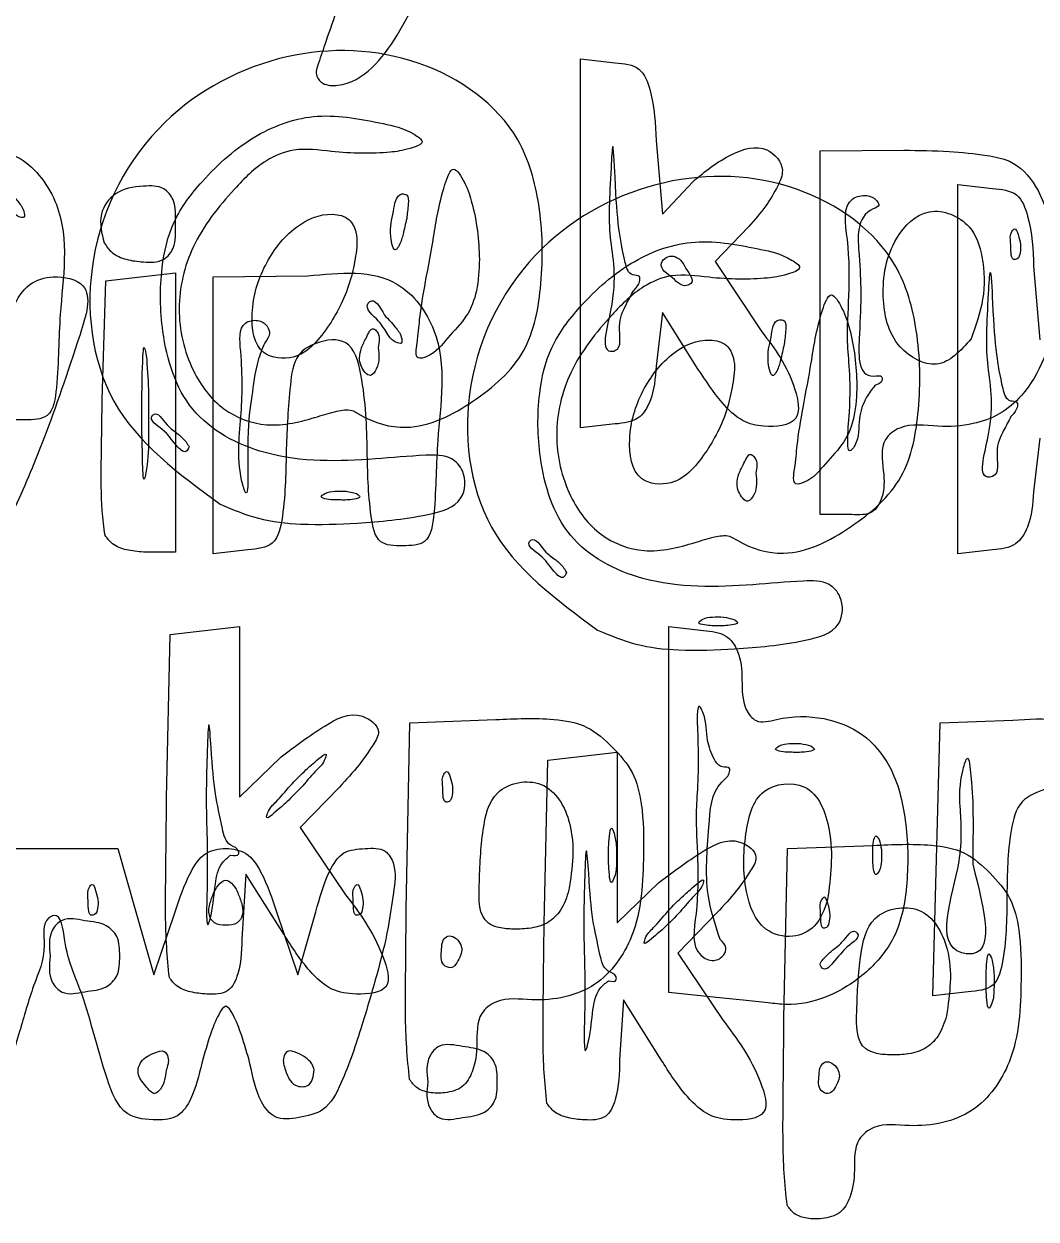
# Model space of a CAD drawing. Extents: x 0.12 to 3.45, y 0.56 to 2.39.
# Drawn here: x 2.2913 to 2.5586, y 1.1093 to 1.4251 of the extents above; entities that cross this region are included whole.
import ezdxf

# ---------------------------------------------------------------- set-up
doc = ezdxf.new("R2010")
doc.units = 0
doc.layers.get('0').update_dxf_attribs({"linetype": 'CONTINUOUS'})

msp = doc.modelspace()

# ---------------------------------------------------------------- linework, layer by layer
at = {"color": 7}
for p, q in [((2.369039, 1.41468), (2.369039, 1.41468)), ((2.438215, 1.367077), (2.438215, 1.415853)), ((2.438215, 1.415853), (2.447381, 1.414798)), ((2.458215, 1.394271), (2.459881, 1.374799)), ((2.501548, 1.391501), (2.523658, 1.391671)), ((2.501548, 1.343457), (2.501548, 1.391501)), ((2.459881, 1.374799), (2.467962, 1.383438)), ((2.537916, 1.333843), (2.537916, 1.382619)), ((2.537916, 1.382619), (2.547083, 1.381564)), ((2.392344, 1.373646), (2.392344, 1.373646)), ((2.482681, 1.371519), (2.473813, 1.362264)), ((2.553825, 1.369372), (2.553825, 1.369372)), ((2.312455, 1.36718), (2.312455, 1.36718)), ((2.438215, 1.318301), (2.438215, 1.367077)), ((2.438215, 1.367077), (2.438215, 1.367077)), ((2.411548, 1.362881), (2.411548, 1.362881)), ((2.473813, 1.362264), (2.486132, 1.34371)), ((2.557916, 1.361038), (2.559583, 1.341566)), ((2.312917, 1.357176), (2.322083, 1.35823)), ((2.322083, 1.35823), (2.33125, 1.359285)), ((2.33125, 1.359285), (2.33125, 1.322397)), ((2.341249, 1.358223), (2.366208, 1.35848)), ((2.341249, 1.321645), (2.341249, 1.358223)), ((2.466094, 1.360391), (2.466094, 1.360391)), ((2.31195, 1.325759), (2.312917, 1.357176)), ((2.452228, 1.354563), (2.452229, 1.354563)), ((2.459882, 1.348838), (2.458215, 1.334624)), ((2.469355, 1.33379), (2.459882, 1.348838)), ((2.371979, 1.345624), (2.371979, 1.345624)), ((2.386512, 1.348089), (2.386512, 1.348089)), ((2.501548, 1.295414), (2.501548, 1.343458)), ((2.501548, 1.343458), (2.501548, 1.343457)), ((2.354845, 1.340826), (2.354845, 1.340826)), ((2.38483, 1.33958), (2.38483, 1.33958)), ((2.492046, 1.340412), (2.492046, 1.340412)), ((2.541431, 1.341861), (2.541431, 1.341861)), ((2.32369, 1.336343), (2.32369, 1.336343)), ((2.537917, 1.333843), (2.537916, 1.333843)), ((2.537917, 1.285067), (2.537917, 1.333843)), ((2.511249, 1.329647), (2.511249, 1.329647)), ((2.515963, 1.329486), (2.515963, 1.329486)), ((2.33125, 1.322397), (2.33125, 1.285509)), ((2.341249, 1.285067), (2.341249, 1.321645)), ((2.341249, 1.321645), (2.341249, 1.321645)), ((2.55193, 1.321329), (2.55193, 1.321329)), ((2.447382, 1.319355), (2.438215, 1.318301)), ((2.559583, 1.315604), (2.557917, 1.30139)), ((2.334881, 1.313339), (2.334881, 1.313339)), ((2.471681, 1.31239), (2.471681, 1.31239)), ((2.484532, 1.306347), (2.484532, 1.306347)), ((2.379048, 1.300955), (2.379048, 1.300955)), ((2.343077, 1.298135), (2.343077, 1.298135)), ((2.509881, 1.295414), (2.501548, 1.295414)), ((2.312679, 1.289926), (2.312679, 1.289926)), ((2.33125, 1.285509), (2.322812, 1.285509)), ((2.350416, 1.286121), (2.341249, 1.285067)), ((2.547083, 1.286121), (2.537917, 1.285067)), ((2.434583, 1.280105), (2.434583, 1.280105)), ((2.478749, 1.267721), (2.478749, 1.267721)), ((2.328943, 1.220589), (2.329881, 1.263746)), ((2.329881, 1.263746), (2.339048, 1.264801)), ((2.339048, 1.264801), (2.348214, 1.265855)), ((2.348214, 1.265855), (2.348214, 1.243313)), ((2.442778, 1.264901), (2.442778, 1.264901)), ((2.461548, 1.217503), (2.461548, 1.265857)), ((2.461548, 1.265857), (2.470715, 1.264802)), ((2.348214, 1.243313), (2.348214, 1.220771)), ((2.393214, 1.240414), (2.415868, 1.241245)), ((2.533215, 1.240413), (2.552382, 1.241107)), ((2.39228, 1.195582), (2.393214, 1.240414)), ((2.532266, 1.204347), (2.533215, 1.240413)), ((2.429582, 1.230512), (2.438749, 1.231567)), ((2.438749, 1.231567), (2.447916, 1.232621)), ((2.447916, 1.232621), (2.447916, 1.210079)), ((2.499049, 1.234288), (2.499049, 1.234288)), ((2.348214, 1.220771), (2.359206, 1.231425)), ((2.428645, 1.187355), (2.429582, 1.230512)), ((2.403825, 1.226039), (2.403825, 1.226039)), ((2.374561, 1.223415), (2.36424, 1.212767)), ((2.364881, 1.223746), (2.364881, 1.223746)), ((2.461548, 1.16915), (2.461548, 1.217503)), ((2.36424, 1.212767), (2.376227, 1.194968)), ((2.447179, 1.211247), (2.447179, 1.211247)), ((2.447916, 1.210079), (2.447916, 1.187537)), ((2.51709, 1.209581), (2.51709, 1.209581)), ((2.28314, 1.20718), (2.299583, 1.20718)), ((2.299583, 1.20718), (2.316027, 1.20718)), ((2.316027, 1.20718), (2.320791, 1.190513)), ((2.491981, 1.162348), (2.492915, 1.20718)), ((2.492915, 1.20718), (2.51557, 1.208011)), ((2.345899, 1.205464), (2.345897, 1.205464)), ((2.531318, 1.168281), (2.532267, 1.204347)), ((2.532267, 1.204347), (2.532266, 1.204347)), ((2.541841, 1.203063), (2.541841, 1.203063)), ((2.349881, 1.200412), (2.348865, 1.184579)), ((2.359881, 1.184585), (2.349881, 1.200412)), ((2.447916, 1.187537), (2.458908, 1.198191)), ((2.310193, 1.196137), (2.310193, 1.196137)), ((2.380193, 1.196137), (2.380193, 1.196137)), ((2.435206, 1.196247), (2.435206, 1.196247)), ((2.503504, 1.193712), (2.503504, 1.193712)), ((2.320791, 1.190513), (2.325556, 1.173846)), ((2.325556, 1.173846), (2.331191, 1.190513)), ((2.348695, 1.192893), (2.348695, 1.192893)), ((2.357976, 1.190513), (2.36361, 1.173846)), ((2.36361, 1.173846), (2.368375, 1.190513)), ((2.464583, 1.190512), (2.464583, 1.190512)), ((2.503527, 1.192805), (2.503526, 1.192805)), ((2.474262, 1.190181), (2.463942, 1.179533)), ((2.475105, 1.18319), (2.475106, 1.18319)), ((2.508641, 1.181247), (2.508641, 1.181247)), ((2.298214, 1.178746), (2.298214, 1.178746)), ((2.406406, 1.178517), (2.406406, 1.178517)), ((2.463942, 1.179533), (2.475929, 1.161734)), ((2.54688, 1.178013), (2.54688, 1.178013)), ((2.329672, 1.173089), (2.329672, 1.173089)), ((2.445601, 1.17223), (2.445599, 1.17223)), ((2.474048, 1.167842), (2.461548, 1.16915)), ((2.5406, 1.169346), (2.531318, 1.168281)), ((2.449582, 1.167178), (2.448567, 1.151345)), ((2.459582, 1.151351), (2.449582, 1.167178)), ((2.474048, 1.167842), (2.474048, 1.167842)), ((2.534908, 1.163013), (2.534908, 1.163013)), ((2.328817, 1.148597), (2.328817, 1.148597)), ((2.367916, 1.14869), (2.367916, 1.148686)), ((2.393098, 1.146182), (2.393098, 1.146182)), ((2.397916, 1.145512), (2.397916, 1.145512)), ((2.506107, 1.145283), (2.506107, 1.145283)), ((2.429374, 1.139855), (2.429374, 1.139855)), ((2.492799, 1.112948), (2.4928, 1.112948))]:
    msp.add_line(p, q, dxfattribs=at)
for points, knots in [([(2.369039, 1.41468), (2.369684, 1.416573), (2.371387, 1.421571), (2.374395, 1.43019), (2.379825, 1.444636), (2.384671, 1.464544), (2.383539, 1.489545), (2.376375, 1.509884), (2.369918, 1.523046), (2.368737, 1.533773), (2.379473, 1.537448), (2.388034, 1.522621), (2.396982, 1.507296), (2.40605, 1.481944), (2.402311, 1.452029), (2.393807, 1.425553), (2.380106, 1.408512), (2.370514, 1.408732), (2.367945, 1.411456), (2.368636, 1.413491), (2.369039, 1.41468)], [0, 0, 0, 0, 0.006002, 0.015839, 0.027382, 0.05233, 0.076652, 0.101606, 0.115355, 0.122748, 0.129123, 0.142205, 0.165109, 0.186921, 0.220216, 0.252578, 0.273062, 0.277042, 0.279503, 0.28296, 0.28296, 0.28296, 0.28296]), ([(2.343077, 1.298135), (2.332164, 1.306163), (2.31067, 1.321976), (2.30574, 1.36486), (2.324644, 1.40089), (2.359517, 1.419339), (2.395723, 1.418222), (2.421669, 1.400155), (2.428192, 1.376321), (2.428494, 1.357397), (2.424955, 1.337418), (2.410282, 1.324759), (2.394497, 1.316568), (2.382907, 1.319826), (2.37752, 1.323437), (2.373364, 1.322716), (2.366266, 1.320429), (2.355852, 1.317793), (2.343042, 1.322572), (2.334519, 1.334197), (2.330957, 1.34975), (2.335083, 1.367372), (2.345011, 1.37972), (2.353926, 1.388765), (2.363169, 1.392613), (2.371896, 1.391267), (2.380207, 1.390738), (2.387528, 1.391011), (2.39212, 1.391672), (2.397766, 1.393641), (2.39206, 1.397523), (2.383809, 1.39916), (2.368825, 1.402278), (2.351581, 1.396172), (2.339341, 1.385229), (2.330179, 1.373283), (2.327025, 1.359156), (2.327279, 1.342146), (2.333529, 1.321248), (2.356955, 1.308948), (2.37906, 1.309552), (2.394989, 1.311087), (2.403784, 1.311289), (2.408167, 1.306408), (2.407672, 1.2978), (2.39436, 1.294358), (2.380751, 1.293134), (2.365581, 1.292538), (2.353233, 1.293886), (2.346402, 1.296744), (2.343077, 1.298135)], [0, 0, 0, 0, 0.039081, 0.076979, 0.117735, 0.154315, 0.189265, 0.222252, 0.240279, 0.261119, 0.2795, 0.298283, 0.317264, 0.329812, 0.33227, 0.336226, 0.341569, 0.355182, 0.36718, 0.380126, 0.396832, 0.413606, 0.432435, 0.443672, 0.45142, 0.46138, 0.469403, 0.476861, 0.482234, 0.485887, 0.488749, 0.497373, 0.514829, 0.531561, 0.550449, 0.563519, 0.575965, 0.592868, 0.614828, 0.6371, 0.666259, 0.679609, 0.686491, 0.690763, 0.697919, 0.707733, 0.726472, 0.741341, 0.752682, 0.763441, 0.763441, 0.763441, 0.763441]), ([(2.447381, 1.414798), (2.44973, 1.414579), (2.454364, 1.414148), (2.457772, 1.40501), (2.458036, 1.39861), (2.458215, 1.394271)], [0, 0, 0, 0, 0.006512, 0.012844, 0.026168, 0.026168, 0.026168, 0.026168]), ([(2.266506, 1.391713), (2.275079, 1.392575), (2.289215, 1.393996), (2.304374, 1.373573), (2.300287, 1.350817), (2.300523, 1.333765), (2.298886, 1.320621), (2.291567, 1.32034), (2.284484, 1.320517), (2.282476, 1.332275), (2.282211, 1.346367), (2.281871, 1.361193), (2.2782, 1.375662), (2.269161, 1.374636), (2.262784, 1.370705), (2.261504, 1.359687), (2.26065, 1.345616), (2.260744, 1.332237), (2.258367, 1.320087), (2.253162, 1.319589), (2.250715, 1.319355)], [0, 0, 0, 0, 0.023831, 0.039297, 0.068363, 0.087725, 0.095489, 0.101428, 0.10732, 0.114432, 0.131689, 0.152023, 0.16129, 0.169152, 0.174612, 0.182893, 0.199725, 0.217663, 0.225173, 0.231838, 0.231838, 0.231838, 0.231838]), ([(2.452229, 1.354563), (2.452882, 1.355234), (2.453846, 1.356224), (2.454094, 1.35875), (2.450967, 1.358397), (2.449453, 1.364117), (2.44803, 1.372704), (2.447533, 1.380251), (2.446826, 1.396348), (2.445927, 1.380452), (2.445306, 1.368305), (2.448773, 1.355459), (2.443097, 1.337783), (2.44944, 1.339141), (2.447694, 1.345581), (2.449973, 1.350311), (2.45157, 1.353321), (2.452228, 1.354563)], [0, 0, 0, 0, 0.002865, 0.004231, 0.005973, 0.009799, 0.018924, 0.032587, 0.040664, 0.046243, 0.064571, 0.083962, 0.094754, 0.095462, 0.102012, 0.107964, 0.112144, 0.112144, 0.112144, 0.112144]), ([(2.467962, 1.383438), (2.471111, 1.386039), (2.476624, 1.390593), (2.487005, 1.393851), (2.492608, 1.387203), (2.49008, 1.381606), (2.487179, 1.376638), (2.48424, 1.373293), (2.482681, 1.371519)], [0, 0, 0, 0, 0.012481, 0.021847, 0.028535, 0.032825, 0.039056, 0.046092, 0.046092, 0.046092, 0.046092]), ([(2.523658, 1.391671), (2.527645, 1.391618), (2.534997, 1.39152), (2.544248, 1.39061), (2.556348, 1.38832), (2.564495, 1.370338), (2.565222, 1.34858), (2.558864, 1.330022), (2.549143, 1.32164), (2.541329, 1.31899), (2.532448, 1.318326), (2.524044, 1.319902), (2.517148, 1.314765), (2.518372, 1.307112), (2.518652, 1.300606), (2.515323, 1.295144), (2.511858, 1.295316), (2.509881, 1.295414)], [0, 0, 0, 0, 0.011932, 0.022001, 0.02813, 0.047742, 0.072366, 0.095137, 0.102747, 0.110089, 0.119421, 0.129506, 0.134361, 0.142532, 0.150119, 0.154231, 0.159689, 0.159689, 0.159689, 0.159689]), ([(2.411548, 1.362881), (2.411437, 1.365378), (2.411218, 1.370326), (2.409771, 1.377412), (2.408226, 1.382295), (2.404519, 1.388688), (2.400786, 1.378069), (2.399796, 1.369898), (2.397412, 1.357581), (2.395727, 1.347842), (2.395391, 1.342113), (2.394329, 1.336084), (2.399852, 1.33773), (2.403015, 1.342204), (2.408474, 1.347474), (2.411251, 1.35489), (2.411444, 1.360077), (2.411548, 1.362881)], [0, 0, 0, 0, 0.007551, 0.014964, 0.020761, 0.025304, 0.029947, 0.044142, 0.056126, 0.066336, 0.072573, 0.076462, 0.07874, 0.08616, 0.093764, 0.100896, 0.109284, 0.109284, 0.109284, 0.109284]), ([(2.28681, 1.381323), (2.285541, 1.383612), (2.284127, 1.386164), (2.281174, 1.383231), (2.285576, 1.37997), (2.287348, 1.376564), (2.289016, 1.374314), (2.291649, 1.373557), (2.291134, 1.37638), (2.289464, 1.37844), (2.287781, 1.380268), (2.28681, 1.381323)], [0, 0, 0, 0, 0.005302, 0.005909, 0.011395, 0.015649, 0.018637, 0.02006, 0.021651, 0.024731, 0.028926, 0.028926, 0.028926, 0.028926]), ([(2.442778, 1.264901), (2.431866, 1.272929), (2.410371, 1.288742), (2.405441, 1.331626), (2.424346, 1.367656), (2.459218, 1.386105), (2.495424, 1.384988), (2.521371, 1.366921), (2.527894, 1.343087), (2.528196, 1.324163), (2.524656, 1.304184), (2.509984, 1.291525), (2.494198, 1.283334), (2.482609, 1.286592), (2.477221, 1.290203), (2.473066, 1.289482), (2.465968, 1.287195), (2.455554, 1.284559), (2.442744, 1.289339), (2.434221, 1.300963), (2.430658, 1.316516), (2.434784, 1.334138), (2.444712, 1.346486), (2.453628, 1.355532), (2.462871, 1.359379), (2.471597, 1.358033), (2.479909, 1.357504), (2.487229, 1.357777), (2.491821, 1.358438), (2.497468, 1.360407), (2.491762, 1.364289), (2.48351, 1.365926), (2.468526, 1.369044), (2.451282, 1.362938), (2.439042, 1.351995), (2.42988, 1.340049), (2.426726, 1.325922), (2.426981, 1.308912), (2.433231, 1.288014), (2.456656, 1.275715), (2.478761, 1.276318), (2.494691, 1.277853), (2.503485, 1.278055), (2.507868, 1.273174), (2.507374, 1.264566), (2.494062, 1.261124), (2.480452, 1.2599), (2.465283, 1.259304), (2.452935, 1.260652), (2.446104, 1.26351), (2.442778, 1.264901)], [0, 0, 0, 0, 0.039081, 0.076979, 0.117735, 0.154315, 0.189265, 0.222252, 0.240279, 0.261119, 0.2795, 0.298283, 0.317264, 0.329812, 0.33227, 0.336226, 0.341569, 0.355182, 0.36718, 0.380126, 0.396832, 0.413606, 0.432435, 0.443672, 0.45142, 0.46138, 0.469403, 0.476861, 0.482234, 0.485887, 0.488749, 0.497373, 0.514829, 0.531561, 0.550449, 0.563519, 0.575965, 0.592868, 0.614828, 0.6371, 0.666259, 0.679609, 0.686491, 0.690763, 0.697919, 0.707733, 0.726472, 0.741341, 0.752682, 0.763441, 0.763441, 0.763441, 0.763441]), ([(2.312455, 1.36718), (2.311801, 1.369744), (2.310587, 1.374507), (2.315319, 1.381265), (2.321974, 1.382254), (2.328015, 1.382401), (2.331626, 1.377879), (2.331015, 1.37218), (2.33162, 1.366481), (2.328029, 1.361956), (2.323, 1.36209), (2.31844, 1.362618), (2.314554, 1.364223), (2.3131, 1.366271), (2.312455, 1.36718)], [0, 0, 0, 0, 0.007619, 0.01415, 0.021791, 0.027205, 0.03104, 0.037428, 0.043817, 0.047651, 0.053065, 0.05763, 0.061761, 0.065055, 0.065055, 0.065055, 0.065055]), ([(2.392344, 1.373646), (2.392485, 1.374857), (2.39271, 1.376799), (2.39292, 1.379964), (2.389448, 1.380477), (2.38889, 1.374074), (2.387494, 1.37114), (2.388933, 1.364227), (2.390811, 1.367185), (2.391455, 1.369784), (2.392019, 1.372234), (2.392344, 1.373646)], [0, 0, 0, 0, 0.003926, 0.006295, 0.007539, 0.012615, 0.019353, 0.023042, 0.024461, 0.027591, 0.031849, 0.031849, 0.031849, 0.031849]), ([(2.547083, 1.381564), (2.549432, 1.381345), (2.554065, 1.380914), (2.557474, 1.371776), (2.557737, 1.365376), (2.557916, 1.361038)], [0, 0, 0, 0, 0.006512, 0.012844, 0.026168, 0.026168, 0.026168, 0.026168]), ([(2.515963, 1.329486), (2.51684, 1.329818), (2.518008, 1.330259), (2.517879, 1.332408), (2.511127, 1.330693), (2.512374, 1.349333), (2.512396, 1.359378), (2.510811, 1.374827), (2.517482, 1.376883), (2.516118, 1.379018), (2.513692, 1.380104), (2.507021, 1.378517), (2.510479, 1.361072), (2.5076, 1.341992), (2.510341, 1.329976), (2.508068, 1.309753), (2.511977, 1.315517), (2.51137, 1.320382), (2.513215, 1.325914), (2.515198, 1.328491), (2.515963, 1.329486)], [0, 0, 0, 0, 0.00243, 0.003236, 0.005351, 0.017052, 0.037881, 0.050708, 0.05247, 0.0538, 0.056686, 0.060517, 0.071372, 0.098291, 0.116991, 0.126873, 0.12822, 0.13536, 0.141338, 0.145097, 0.145097, 0.145097, 0.145097]), ([(2.371979, 1.345624), (2.373061, 1.347416), (2.375344, 1.351197), (2.377637, 1.357346), (2.378931, 1.363701), (2.37958, 1.369216), (2.377314, 1.374), (2.370722, 1.375557), (2.361766, 1.371515), (2.354287, 1.361395), (2.350721, 1.349961), (2.352277, 1.337088), (2.364998, 1.3359), (2.369296, 1.341886), (2.371979, 1.345624)], [0, 0, 0, 0, 0.006271, 0.013234, 0.019525, 0.025786, 0.029587, 0.034132, 0.044279, 0.057288, 0.070415, 0.081294, 0.089049, 0.101938, 0.101938, 0.101938, 0.101938]), ([(2.541431, 1.341861), (2.542654, 1.345302), (2.545138, 1.35229), (2.544867, 1.362673), (2.541649, 1.372921), (2.529796, 1.377865), (2.519526, 1.367404), (2.517247, 1.353695), (2.520143, 1.339747), (2.533085, 1.332546), (2.53859, 1.33869), (2.541431, 1.341861)], [0, 0, 0, 0, 0.010868, 0.022072, 0.030667, 0.041905, 0.053, 0.068872, 0.082813, 0.093458, 0.104816, 0.104816, 0.104816, 0.104816]), ([(2.553825, 1.369372), (2.553555, 1.37018), (2.553137, 1.37143), (2.551562, 1.369591), (2.551893, 1.367264), (2.551845, 1.365042), (2.552163, 1.362608), (2.55401, 1.362938), (2.554425, 1.364822), (2.55457, 1.366976), (2.554082, 1.368546), (2.553825, 1.369372)], [0, 0, 0, 0, 0.0018, 0.002786, 0.005648, 0.008593, 0.010286, 0.011274, 0.013064, 0.015361, 0.017914, 0.017914, 0.017914, 0.017914]), ([(2.466094, 1.360391), (2.465697, 1.361187), (2.464976, 1.362634), (2.462887, 1.363918), (2.460791, 1.36352), (2.459277, 1.361991), (2.460018, 1.359672), (2.462695, 1.358202), (2.46495, 1.355174), (2.468565, 1.356883), (2.46717, 1.358864), (2.466094, 1.360391)], [0, 0, 0, 0, 0.002641, 0.004799, 0.006775, 0.008674, 0.010422, 0.013098, 0.018006, 0.019234, 0.023371, 0.023371, 0.023371, 0.023371]), ([(2.283516, 1.337371), (2.284885, 1.341658), (2.287014, 1.348323), (2.292061, 1.356677), (2.299349, 1.358962), (2.310405, 1.356445), (2.303782, 1.335792), (2.297978, 1.318713), (2.290444, 1.300295), (2.284844, 1.288745), (2.277373, 1.285647), (2.269302, 1.286305), (2.26378, 1.298123), (2.260381, 1.306839), (2.258048, 1.312823)], [0, 0, 0, 0, 0.013632, 0.021195, 0.027679, 0.035857, 0.048699, 0.077838, 0.097587, 0.107822, 0.11451, 0.12079, 0.129881, 0.149784, 0.149784, 0.149784, 0.149784]), ([(2.366208, 1.35848), (2.37478, 1.359341), (2.388917, 1.360762), (2.404076, 1.340339), (2.399988, 1.317583), (2.400225, 1.300531), (2.398587, 1.287387), (2.391268, 1.287106), (2.384186, 1.287284), (2.382177, 1.299041), (2.381912, 1.313133), (2.381573, 1.327959), (2.377901, 1.342428), (2.368863, 1.341402), (2.362486, 1.337472), (2.361206, 1.326453), (2.360351, 1.312382), (2.360445, 1.299003), (2.358069, 1.286854), (2.352863, 1.286355), (2.350416, 1.286121)], [0, 0, 0, 0, 0.023831, 0.039297, 0.068363, 0.087725, 0.095489, 0.101428, 0.10732, 0.114432, 0.131689, 0.152023, 0.16129, 0.169152, 0.174612, 0.182893, 0.199725, 0.217663, 0.225173, 0.231838, 0.231838, 0.231838, 0.231838]), ([(2.55193, 1.321329), (2.552583, 1.322), (2.553547, 1.32299), (2.553796, 1.325516), (2.550668, 1.325163), (2.549154, 1.330883), (2.547731, 1.33947), (2.547234, 1.347017), (2.546527, 1.363114), (2.545629, 1.347218), (2.545008, 1.335071), (2.548474, 1.322225), (2.542799, 1.304549), (2.549142, 1.305907), (2.547395, 1.312347), (2.549675, 1.317077), (2.551271, 1.320087), (2.55193, 1.321329)], [0, 0, 0, 0, 0.002865, 0.004231, 0.005973, 0.009799, 0.018924, 0.032587, 0.040664, 0.046243, 0.064571, 0.083962, 0.094754, 0.095462, 0.102012, 0.107964, 0.112144, 0.112144, 0.112144, 0.112144]), ([(2.386512, 1.348089), (2.385243, 1.350378), (2.383828, 1.35293), (2.380876, 1.349997), (2.385277, 1.346736), (2.38705, 1.34333), (2.388717, 1.34108), (2.39135, 1.340323), (2.390835, 1.343146), (2.389165, 1.345206), (2.387482, 1.347034), (2.386512, 1.348089)], [0, 0, 0, 0, 0.005302, 0.005909, 0.011395, 0.015649, 0.018637, 0.02006, 0.021651, 0.024731, 0.028926, 0.028926, 0.028926, 0.028926]), ([(2.511249, 1.329647), (2.511139, 1.332144), (2.510919, 1.337092), (2.509472, 1.344178), (2.507928, 1.349061), (2.50422, 1.355454), (2.500487, 1.344836), (2.499497, 1.336664), (2.497114, 1.324347), (2.495429, 1.314608), (2.495092, 1.308879), (2.49403, 1.30285), (2.499554, 1.304496), (2.502716, 1.30897), (2.508176, 1.31424), (2.510952, 1.321656), (2.511145, 1.326843), (2.511249, 1.329647)], [0, 0, 0, 0, 0.007551, 0.014964, 0.020761, 0.025304, 0.029947, 0.044142, 0.056126, 0.066336, 0.072573, 0.076462, 0.07874, 0.08616, 0.093764, 0.100896, 0.109284, 0.109284, 0.109284, 0.109284]), ([(2.354845, 1.340826), (2.355447, 1.34159), (2.356499, 1.342926), (2.355549, 1.345622), (2.352995, 1.347103), (2.347742, 1.346008), (2.349095, 1.334204), (2.348898, 1.321289), (2.347246, 1.309165), (2.35089, 1.297239), (2.349876, 1.317695), (2.351397, 1.325431), (2.352379, 1.334767), (2.354191, 1.339219), (2.354845, 1.340826)], [0, 0, 0, 0, 0.002718, 0.004747, 0.007675, 0.010944, 0.018488, 0.035831, 0.053765, 0.055401, 0.069059, 0.080492, 0.089771, 0.095008, 0.095008, 0.095008, 0.095008]), ([(2.492046, 1.340412), (2.492186, 1.341623), (2.492412, 1.343565), (2.492621, 1.34673), (2.48915, 1.347243), (2.488591, 1.34084), (2.487196, 1.337906), (2.488634, 1.330993), (2.490512, 1.333951), (2.491156, 1.33655), (2.491721, 1.339), (2.492046, 1.340412)], [0, 0, 0, 0, 0.003926, 0.006295, 0.007539, 0.012615, 0.019353, 0.023042, 0.024461, 0.027591, 0.031849, 0.031849, 0.031849, 0.031849]), ([(2.38483, 1.33958), (2.385111, 1.341021), (2.385478, 1.342899), (2.38305, 1.345306), (2.381614, 1.341835), (2.380339, 1.339707), (2.379732, 1.336915), (2.38021, 1.334363), (2.382487, 1.331091), (2.385376, 1.335063), (2.385058, 1.337694), (2.38483, 1.33958)], [0, 0, 0, 0, 0.004142, 0.005403, 0.008354, 0.011451, 0.014193, 0.016237, 0.019779, 0.022049, 0.027793, 0.027793, 0.027793, 0.027793]), ([(2.486132, 1.34371), (2.489531, 1.339258), (2.494411, 1.332866), (2.496974, 1.319124), (2.487314, 1.318245), (2.480483, 1.319943), (2.474584, 1.325798), (2.471303, 1.330813), (2.469355, 1.33379)], [0, 0, 0, 0, 0.017558, 0.025207, 0.033856, 0.039534, 0.04689, 0.057645, 0.057645, 0.057645, 0.057645]), ([(2.32369, 1.336343), (2.323455, 1.337877), (2.322856, 1.341775), (2.322393, 1.329915), (2.32242, 1.322151), (2.322419, 1.314508), (2.322824, 1.302493), (2.32423, 1.311014), (2.324093, 1.316997), (2.324308, 1.32701), (2.323888, 1.333351), (2.32369, 1.336343)], [0, 0, 0, 0, 0.003316, 0.008426, 0.020758, 0.033089, 0.038199, 0.041515, 0.050604, 0.060783, 0.069873, 0.069873, 0.069873, 0.069873]), ([(2.471681, 1.31239), (2.472763, 1.314182), (2.475045, 1.317963), (2.477338, 1.324112), (2.478632, 1.330467), (2.479281, 1.335982), (2.477015, 1.340767), (2.470423, 1.342323), (2.461467, 1.338281), (2.453989, 1.328161), (2.450423, 1.316727), (2.451978, 1.303854), (2.4647, 1.302666), (2.468998, 1.308653), (2.471681, 1.31239)], [0, 0, 0, 0, 0.006271, 0.013234, 0.019525, 0.025786, 0.029587, 0.034132, 0.044279, 0.057288, 0.070415, 0.081294, 0.089049, 0.101938, 0.101938, 0.101938, 0.101938]), ([(2.458215, 1.334624), (2.45799, 1.331474), (2.457638, 1.326548), (2.453688, 1.319967), (2.449593, 1.31957), (2.447382, 1.319355)], [0, 0, 0, 0, 0.009471, 0.014816, 0.021095, 0.021095, 0.021095, 0.021095]), ([(2.312679, 1.289926), (2.312406, 1.2921), (2.311598, 1.298536), (2.311685, 1.310523), (2.311855, 1.320286), (2.31195, 1.325759)], [0, 0, 0, 0, 0.00657, 0.019446, 0.035878, 0.035878, 0.035878, 0.035878]), ([(2.334881, 1.313339), (2.334629, 1.313767), (2.333877, 1.315046), (2.331752, 1.317025), (2.328935, 1.318668), (2.326487, 1.322937), (2.324024, 1.320476), (2.329124, 1.317388), (2.330343, 1.314783), (2.333875, 1.311205), (2.334623, 1.312791), (2.334881, 1.313339)], [0, 0, 0, 0, 0.001493, 0.004457, 0.0083, 0.012792, 0.013291, 0.017783, 0.023477, 0.026389, 0.027927, 0.027927, 0.027927, 0.027927]), ([(2.484532, 1.306347), (2.484813, 1.307787), (2.485179, 1.309666), (2.482751, 1.312072), (2.481316, 1.308601), (2.48004, 1.306473), (2.479434, 1.303681), (2.479911, 1.301129), (2.482188, 1.297857), (2.485077, 1.301829), (2.484759, 1.304461), (2.484532, 1.306347)], [0, 0, 0, 0, 0.004142, 0.005403, 0.008354, 0.011451, 0.014193, 0.016237, 0.019779, 0.022049, 0.027793, 0.027793, 0.027793, 0.027793]), ([(2.379048, 1.300955), (2.378169, 1.30121), (2.376331, 1.301744), (2.373391, 1.301569), (2.371324, 1.301458), (2.369126, 1.299921), (2.372361, 1.299235), (2.374878, 1.299308), (2.377411, 1.299211), (2.380623, 1.299957), (2.37953, 1.300649), (2.379048, 1.300955)], [0, 0, 0, 0, 0.00274, 0.005734, 0.008474, 0.009751, 0.011366, 0.014999, 0.018633, 0.020248, 0.021525, 0.021525, 0.021525, 0.021525]), ([(2.557917, 1.30139), (2.557691, 1.29824), (2.557339, 1.293314), (2.553389, 1.286733), (2.549295, 1.286336), (2.547083, 1.286121)], [0, 0, 0, 0, 0.009471, 0.014816, 0.021095, 0.021095, 0.021095, 0.021095]), ([(2.322812, 1.285509), (2.321316, 1.285638), (2.318507, 1.285881), (2.314731, 1.287246), (2.313296, 1.289119), (2.312679, 1.289926)], [0, 0, 0, 0, 0.004523, 0.008494, 0.011493, 0.011493, 0.011493, 0.011493]), ([(2.434583, 1.280105), (2.434331, 1.280533), (2.433579, 1.281812), (2.431454, 1.283791), (2.428637, 1.285435), (2.426188, 1.289703), (2.423726, 1.287242), (2.428825, 1.284154), (2.430045, 1.281549), (2.433576, 1.277971), (2.434324, 1.279557), (2.434583, 1.280105)], [0, 0, 0, 0, 0.001493, 0.004457, 0.0083, 0.012792, 0.013291, 0.017783, 0.023477, 0.026389, 0.027927, 0.027927, 0.027927, 0.027927]), ([(2.478749, 1.267721), (2.477871, 1.267976), (2.476033, 1.26851), (2.473092, 1.268335), (2.471025, 1.268224), (2.468828, 1.266688), (2.472063, 1.266001), (2.474579, 1.266074), (2.477112, 1.265977), (2.480324, 1.266723), (2.479232, 1.267415), (2.478749, 1.267721)], [0, 0, 0, 0, 0.00274, 0.005734, 0.008474, 0.009751, 0.011366, 0.014999, 0.018633, 0.020248, 0.021525, 0.021525, 0.021525, 0.021525]), ([(2.470715, 1.264802), (2.47286, 1.264607), (2.476687, 1.264259), (2.480598, 1.258679), (2.480991, 1.251737), (2.480846, 1.245128), (2.484715, 1.239866), (2.492641, 1.242222), (2.501995, 1.24235), (2.513273, 1.238065), (2.521305, 1.228125), (2.524657, 1.214074), (2.524962, 1.198724), (2.522461, 1.184159), (2.513879, 1.173935), (2.503974, 1.167646), (2.494545, 1.165507), (2.487177, 1.166564), (2.481007, 1.167099), (2.47642, 1.167589), (2.474048, 1.167842)], [0, 0, 0, 0, 0.006133, 0.010941, 0.018815, 0.026684, 0.030607, 0.035992, 0.048484, 0.059531, 0.070552, 0.085409, 0.101895, 0.116791, 0.128309, 0.140767, 0.151582, 0.156339, 0.163019, 0.170175, 0.170175, 0.170175, 0.170175]), ([(2.475106, 1.18319), (2.47383, 1.187134), (2.470693, 1.196823), (2.47212, 1.210477), (2.472763, 1.223113), (2.477457, 1.226236), (2.477872, 1.228859), (2.475082, 1.228392), (2.473044, 1.231444), (2.471306, 1.236349), (2.471614, 1.240932), (2.4686, 1.247542), (2.469939, 1.227297), (2.467856, 1.215793), (2.470412, 1.196101), (2.467063, 1.180001), (2.473283, 1.177036), (2.476084, 1.178608), (2.477012, 1.18131), (2.475813, 1.182492), (2.475105, 1.18319)], [0, 0, 0, 0, 0.012239, 0.03007, 0.042444, 0.045471, 0.046756, 0.048613, 0.051468, 0.056875, 0.064105, 0.06582, 0.075386, 0.093966, 0.120288, 0.131457, 0.13506, 0.138101, 0.139982, 0.14269, 0.14269, 0.14269, 0.14269]), ([(2.359206, 1.231425), (2.362861, 1.234187), (2.369182, 1.238965), (2.378992, 1.24431), (2.386125, 1.238819), (2.382899, 1.233645), (2.379642, 1.228911), (2.376364, 1.225365), (2.374561, 1.223415)], [0, 0, 0, 0, 0.014078, 0.024349, 0.030216, 0.033971, 0.04041, 0.048283, 0.048283, 0.048283, 0.048283]), ([(2.415868, 1.241245), (2.420956, 1.241495), (2.429021, 1.241891), (2.440225, 1.24003), (2.446775, 1.234035), (2.452532, 1.227546), (2.454909, 1.217427), (2.454968, 1.202912), (2.454261, 1.185481), (2.442882, 1.169263), (2.428024, 1.166369), (2.417235, 1.168182), (2.410613, 1.163123), (2.411121, 1.155615), (2.410347, 1.149041), (2.407393, 1.143726), (2.402633, 1.142508), (2.398516, 1.142561), (2.394968, 1.143615), (2.393676, 1.145389), (2.393098, 1.146182)], [0, 0, 0, 0, 0.01535, 0.024332, 0.032918, 0.041321, 0.049968, 0.063199, 0.085149, 0.101116, 0.118249, 0.127625, 0.132608, 0.140795, 0.148156, 0.152859, 0.157807, 0.161834, 0.165393, 0.168274, 0.168274, 0.168274, 0.168274]), ([(2.552382, 1.241107), (2.55648, 1.241384), (2.562353, 1.241781), (2.571414, 1.24031), (2.571732, 1.234305), (2.570968, 1.229497), (2.567069, 1.225419), (2.5614, 1.222916), (2.553767, 1.220392), (2.551025, 1.208713), (2.550838, 1.194827), (2.550799, 1.181647), (2.548211, 1.170005), (2.543072, 1.16956), (2.5406, 1.169346)], [0, 0, 0, 0, 0.012896, 0.01848, 0.023565, 0.028314, 0.033178, 0.039487, 0.047232, 0.055285, 0.072389, 0.089516, 0.096775, 0.103503, 0.103503, 0.103503, 0.103503]), ([(2.345897, 1.205464), (2.346805, 1.205313), (2.348066, 1.205103), (2.347997, 1.207292), (2.344653, 1.208022), (2.343322, 1.214099), (2.341394, 1.222887), (2.340998, 1.229951), (2.340027, 1.243254), (2.339388, 1.226638), (2.339357, 1.214716), (2.339923, 1.204274), (2.339267, 1.18402), (2.341334, 1.192045), (2.341522, 1.196761), (2.3427, 1.202972), (2.345085, 1.204829), (2.345899, 1.205464)], [0, 0, 0, 0, 0.002067, 0.002869, 0.005437, 0.010351, 0.019693, 0.031977, 0.038004, 0.044638, 0.062442, 0.08126, 0.090551, 0.0929, 0.101236, 0.1071, 0.110141, 0.110141, 0.110141, 0.110141]), ([(2.499049, 1.234288), (2.49817, 1.234543), (2.496332, 1.235077), (2.493391, 1.234902), (2.491325, 1.234792), (2.489127, 1.233255), (2.492362, 1.232569), (2.494879, 1.232642), (2.497412, 1.232544), (2.500624, 1.23329), (2.499531, 1.233982), (2.499049, 1.234288)], [0, 0, 0, 0, 0.00274, 0.005734, 0.008474, 0.009751, 0.011366, 0.014999, 0.018633, 0.020248, 0.021525, 0.021525, 0.021525, 0.021525]), ([(2.364881, 1.223746), (2.366114, 1.225217), (2.368166, 1.227664), (2.370525, 1.22975), (2.371397, 1.232869), (2.367937, 1.229923), (2.365612, 1.227907), (2.361485, 1.223867), (2.358286, 1.219821), (2.355903, 1.217743), (2.355032, 1.214623), (2.358488, 1.21757), (2.360847, 1.219577), (2.363423, 1.222239), (2.364881, 1.223746)], [0, 0, 0, 0, 0.005605, 0.009329, 0.010494, 0.012722, 0.01726, 0.023179, 0.028784, 0.032507, 0.033673, 0.0359, 0.040439, 0.046357, 0.046357, 0.046357, 0.046357]), ([(2.541841, 1.203063), (2.541883, 1.207775), (2.541955, 1.216054), (2.541763, 1.222898), (2.540683, 1.233068), (2.538257, 1.224835), (2.538461, 1.217088), (2.539843, 1.201848), (2.531025, 1.181065), (2.548265, 1.177882), (2.544951, 1.190874), (2.541841, 1.203063)], [0, 0, 0, 0, 0.0133, 0.023363, 0.028092, 0.031235, 0.041069, 0.055608, 0.07971, 0.081273, 0.105008, 0.105008, 0.105008, 0.105008]), ([(2.403825, 1.226039), (2.403555, 1.226847), (2.403137, 1.228097), (2.401562, 1.226258), (2.401893, 1.223931), (2.401845, 1.221709), (2.402163, 1.219275), (2.40401, 1.219605), (2.404425, 1.221489), (2.40457, 1.223643), (2.404082, 1.225213), (2.403825, 1.226039)], [0, 0, 0, 0, 0.0018, 0.002786, 0.005648, 0.008593, 0.010286, 0.011274, 0.013064, 0.015361, 0.017914, 0.017914, 0.017914, 0.017914]), ([(2.435206, 1.196247), (2.43606, 1.202072), (2.43753, 1.2121), (2.429617, 1.226582), (2.414706, 1.223783), (2.411977, 1.210298), (2.411553, 1.199816), (2.411255, 1.188369), (2.41666, 1.18614), (2.420268, 1.185845), (2.424771, 1.185941), (2.429583, 1.187144), (2.433536, 1.190986), (2.434616, 1.194388), (2.435206, 1.196247)], [0, 0, 0, 0, 0.017621, 0.030339, 0.041987, 0.052509, 0.067248, 0.077498, 0.080054, 0.083899, 0.088378, 0.093556, 0.098354, 0.104139, 0.104139, 0.104139, 0.104139]), ([(2.503504, 1.193712), (2.504291, 1.199657), (2.505643, 1.209871), (2.499743, 1.225592), (2.48441, 1.223781), (2.481305, 1.209669), (2.480972, 1.197469), (2.485135, 1.185545), (2.494037, 1.183107), (2.501102, 1.18648), (2.502645, 1.191127), (2.503504, 1.193712)], [0, 0, 0, 0, 0.018375, 0.031572, 0.042069, 0.05432, 0.069534, 0.080696, 0.088093, 0.094346, 0.10219, 0.10219, 0.10219, 0.10219]), ([(2.329672, 1.173089), (2.329404, 1.175788), (2.328572, 1.18415), (2.328707, 1.200019), (2.328858, 1.213147), (2.328943, 1.220589)], [0, 0, 0, 0, 0.008133, 0.0252, 0.047534, 0.047534, 0.047534, 0.047534]), ([(2.447179, 1.211247), (2.446899, 1.211899), (2.446227, 1.213464), (2.44561, 1.208762), (2.445677, 1.205406), (2.445636, 1.202088), (2.446191, 1.197336), (2.447733, 1.200637), (2.447699, 1.203312), (2.447906, 1.207417), (2.447413, 1.210015), (2.447179, 1.211247)], [0, 0, 0, 0, 0.001544, 0.00371, 0.008792, 0.013873, 0.016039, 0.017583, 0.021362, 0.025554, 0.029333, 0.029333, 0.029333, 0.029333]), ([(2.458908, 1.198191), (2.462563, 1.200953), (2.468884, 1.205731), (2.478693, 1.211076), (2.485826, 1.205585), (2.4826, 1.200411), (2.479343, 1.195677), (2.476065, 1.192131), (2.474262, 1.190181)], [0, 0, 0, 0, 0.014078, 0.024349, 0.030216, 0.033971, 0.04041, 0.048283, 0.048283, 0.048283, 0.048283]), ([(2.51709, 1.209581), (2.516784, 1.210063), (2.516092, 1.211156), (2.515346, 1.207944), (2.515443, 1.20541), (2.51537, 1.202894), (2.516056, 1.199659), (2.517593, 1.201857), (2.517703, 1.203923), (2.517878, 1.206864), (2.517345, 1.208702), (2.51709, 1.209581)], [0, 0, 0, 0, 0.001278, 0.002892, 0.006526, 0.01016, 0.011774, 0.013052, 0.015792, 0.018785, 0.021525, 0.021525, 0.021525, 0.021525]), ([(2.368375, 1.190513), (2.369325, 1.194065), (2.370796, 1.199569), (2.375188, 1.206807), (2.381182, 1.207162), (2.386758, 1.207528), (2.389791, 1.201937), (2.388752, 1.194971), (2.387405, 1.185188), (2.384441, 1.173532), (2.380319, 1.159668), (2.376445, 1.147802), (2.371331, 1.137646), (2.364107, 1.136087), (2.357469, 1.135194), (2.352556, 1.141747), (2.351412, 1.14943), (2.348859, 1.157572), (2.347242, 1.162051), (2.344592, 1.166604), (2.341937, 1.162112), (2.340323, 1.157685), (2.337929, 1.149758), (2.336406, 1.142323), (2.332258, 1.135845), (2.325588, 1.135293), (2.316879, 1.136204), (2.311201, 1.151314), (2.307686, 1.167742), (2.302097, 1.178788), (2.301201, 1.190686), (2.295786, 1.187878), (2.297632, 1.179782), (2.293351, 1.170637), (2.290034, 1.157919), (2.286256, 1.147001), (2.281151, 1.137564), (2.274085, 1.136094), (2.267469, 1.135192), (2.262556, 1.141748), (2.261412, 1.14943), (2.258859, 1.157572), (2.257242, 1.162051), (2.254592, 1.166604), (2.251937, 1.162112), (2.250324, 1.157684), (2.247925, 1.149756), (2.246411, 1.142287), (2.24223, 1.135847), (2.235423, 1.135167), (2.226601, 1.13714), (2.221018, 1.152057), (2.218016, 1.163094), (2.215999, 1.170513)], [0, 0, 0, 0, 0.011233, 0.017404, 0.023103, 0.028488, 0.032422, 0.040059, 0.049243, 0.062168, 0.076086, 0.092349, 0.100757, 0.107498, 0.113734, 0.119086, 0.129575, 0.137569, 0.143494, 0.146251, 0.148982, 0.15483, 0.162714, 0.172666, 0.1783, 0.183802, 0.191676, 0.202463, 0.227186, 0.240531, 0.24781, 0.249253, 0.256529, 0.267659, 0.280271, 0.295327, 0.303349, 0.310025, 0.316261, 0.321613, 0.332102, 0.340095, 0.34602, 0.348778, 0.351509, 0.357356, 0.36524, 0.375216, 0.380849, 0.386408, 0.394482, 0.406058, 0.429793, 0.429793, 0.429793, 0.429793]), ([(2.331191, 1.190513), (2.332356, 1.193997), (2.334191, 1.199483), (2.338584, 1.206403), (2.344583, 1.207535), (2.350582, 1.206403), (2.354975, 1.199483), (2.35681, 1.193997), (2.357976, 1.190513)], [0, 0, 0, 0, 0.011155, 0.017569, 0.022992, 0.028415, 0.034829, 0.045984, 0.045984, 0.045984, 0.045984]), ([(2.445599, 1.17223), (2.446507, 1.172079), (2.447767, 1.171869), (2.447699, 1.174058), (2.444354, 1.174788), (2.443023, 1.180865), (2.441095, 1.189653), (2.440699, 1.196717), (2.439729, 1.21002), (2.439089, 1.193404), (2.439059, 1.181482), (2.439624, 1.17104), (2.438968, 1.150786), (2.441036, 1.158811), (2.441223, 1.163527), (2.442402, 1.169738), (2.444787, 1.171596), (2.445601, 1.17223)], [0, 0, 0, 0, 0.002067, 0.002869, 0.005437, 0.010351, 0.019693, 0.031977, 0.038004, 0.044638, 0.062442, 0.08126, 0.090551, 0.0929, 0.101236, 0.1071, 0.110141, 0.110141, 0.110141, 0.110141]), ([(2.51557, 1.208011), (2.520658, 1.208261), (2.528723, 1.208658), (2.539927, 1.206796), (2.546477, 1.200801), (2.552233, 1.194312), (2.55461, 1.184193), (2.554669, 1.169678), (2.553962, 1.152247), (2.542584, 1.136029), (2.527726, 1.133135), (2.516936, 1.134948), (2.510315, 1.129889), (2.510822, 1.122381), (2.510049, 1.115807), (2.507095, 1.110492), (2.502334, 1.109274), (2.498217, 1.109327), (2.49467, 1.110381), (2.493377, 1.112155), (2.492799, 1.112948)], [0, 0, 0, 0, 0.01535, 0.024332, 0.032918, 0.041321, 0.049968, 0.063199, 0.085149, 0.101116, 0.118249, 0.127625, 0.132608, 0.140795, 0.148156, 0.152859, 0.157807, 0.161834, 0.165393, 0.168274, 0.168274, 0.168274, 0.168274]), ([(2.310193, 1.196137), (2.309923, 1.196945), (2.309505, 1.198195), (2.30793, 1.196356), (2.308261, 1.194029), (2.308213, 1.191808), (2.308531, 1.189373), (2.310378, 1.189703), (2.310793, 1.191587), (2.310938, 1.193741), (2.31045, 1.195311), (2.310193, 1.196137)], [0, 0, 0, 0, 0.0018, 0.002786, 0.005648, 0.008593, 0.010286, 0.011274, 0.013064, 0.015362, 0.017914, 0.017914, 0.017914, 0.017914]), ([(2.348695, 1.192893), (2.348355, 1.193917), (2.34774, 1.195771), (2.346456, 1.197859), (2.344583, 1.199237), (2.342707, 1.19786), (2.341441, 1.195761), (2.340385, 1.192905), (2.339758, 1.189829), (2.341575, 1.187094), (2.344584, 1.186856), (2.347585, 1.187091), (2.349422, 1.189839), (2.348962, 1.191772), (2.348695, 1.192893)], [0, 0, 0, 0, 0.003206, 0.005805, 0.007513, 0.009221, 0.01182, 0.015026, 0.018352, 0.020757, 0.023816, 0.026874, 0.02928, 0.032606, 0.032606, 0.032606, 0.032606]), ([(2.380193, 1.196137), (2.379923, 1.196945), (2.379505, 1.198195), (2.37793, 1.196356), (2.378261, 1.194029), (2.378213, 1.191808), (2.378531, 1.189373), (2.380378, 1.189703), (2.380793, 1.191587), (2.380938, 1.193741), (2.38045, 1.195311), (2.380193, 1.196137)], [0, 0, 0, 0, 0.0018, 0.002786, 0.005648, 0.008593, 0.010286, 0.011274, 0.013064, 0.015362, 0.017914, 0.017914, 0.017914, 0.017914]), ([(2.464583, 1.190512), (2.465816, 1.191983), (2.467867, 1.19443), (2.470226, 1.196516), (2.471099, 1.199635), (2.467639, 1.196689), (2.465313, 1.194673), (2.461186, 1.190633), (2.457987, 1.186587), (2.455604, 1.184509), (2.454734, 1.181389), (2.45819, 1.184336), (2.460548, 1.186343), (2.463125, 1.189005), (2.464583, 1.190512)], [0, 0, 0, 0, 0.005605, 0.009329, 0.010494, 0.012722, 0.01726, 0.023179, 0.028784, 0.032507, 0.033673, 0.0359, 0.040439, 0.046357, 0.046357, 0.046357, 0.046357]), ([(2.376227, 1.194968), (2.379801, 1.19025), (2.384858, 1.183573), (2.389123, 1.169252), (2.37918, 1.168424), (2.372098, 1.169513), (2.365423, 1.175812), (2.361984, 1.181256), (2.359881, 1.184585)], [0, 0, 0, 0, 0.019047, 0.026959, 0.035076, 0.041652, 0.049219, 0.061124, 0.061124, 0.061124, 0.061124]), ([(2.393098, 1.146182), (2.392814, 1.148995), (2.391933, 1.157697), (2.392054, 1.174202), (2.392198, 1.187849), (2.39228, 1.195582)], [0, 0, 0, 0, 0.008479, 0.026229, 0.049438, 0.049438, 0.049438, 0.049438]), ([(2.503526, 1.192805), (2.503256, 1.193613), (2.502839, 1.194863), (2.501264, 1.193024), (2.501594, 1.190697), (2.501547, 1.188475), (2.501864, 1.186041), (2.503711, 1.186371), (2.504126, 1.188255), (2.504271, 1.190409), (2.503783, 1.191979), (2.503527, 1.192805)], [0, 0, 0, 0, 0.0018, 0.002786, 0.005648, 0.008593, 0.010286, 0.011274, 0.013064, 0.015361, 0.017914, 0.017914, 0.017914, 0.017914]), ([(2.534908, 1.163013), (2.535761, 1.168838), (2.537231, 1.178866), (2.529319, 1.193348), (2.514407, 1.190549), (2.511678, 1.177064), (2.511255, 1.166583), (2.510956, 1.155135), (2.516361, 1.152906), (2.519969, 1.152611), (2.524473, 1.152708), (2.529284, 1.15391), (2.533237, 1.157752), (2.534317, 1.161154), (2.534908, 1.163013)], [0, 0, 0, 0, 0.017621, 0.030339, 0.041987, 0.052509, 0.067248, 0.077498, 0.080054, 0.083899, 0.088378, 0.093556, 0.098354, 0.104139, 0.104139, 0.104139, 0.104139]), ([(2.298214, 1.178746), (2.297963, 1.181129), (2.297576, 1.184792), (2.301779, 1.189394), (2.307354, 1.187919), (2.312653, 1.187652), (2.316566, 1.183764), (2.316538, 1.178746), (2.316566, 1.173728), (2.312653, 1.169841), (2.307354, 1.169573), (2.301779, 1.168099), (2.297577, 1.172701), (2.297963, 1.176364), (2.298214, 1.178746)], [0, 0, 0, 0, 0.006856, 0.010542, 0.016596, 0.022362, 0.026366, 0.031609, 0.036851, 0.040855, 0.046621, 0.052676, 0.056362, 0.063216, 0.063216, 0.063216, 0.063216]), ([(2.429374, 1.139855), (2.429105, 1.142554), (2.428274, 1.150916), (2.428408, 1.166785), (2.428559, 1.179913), (2.428645, 1.187355)], [0, 0, 0, 0, 0.008133, 0.0252, 0.047534, 0.047534, 0.047534, 0.047534]), ([(2.348865, 1.184579), (2.348818, 1.181123), (2.348747, 1.175982), (2.345629, 1.168662), (2.339847, 1.168629), (2.335407, 1.169129), (2.331677, 1.170453), (2.330276, 1.172295), (2.329672, 1.173089)], [0, 0, 0, 0, 0.010547, 0.015685, 0.021285, 0.025712, 0.029603, 0.032548, 0.032548, 0.032548, 0.032548]), ([(2.406406, 1.178517), (2.406649, 1.179127), (2.407138, 1.180354), (2.406474, 1.182363), (2.405164, 1.183783), (2.403173, 1.1844), (2.401646, 1.182765), (2.40158, 1.18007), (2.401049, 1.176701), (2.404709, 1.175056), (2.405724, 1.177127), (2.406406, 1.178517)], [0, 0, 0, 0, 0.001917, 0.003857, 0.005924, 0.007665, 0.009315, 0.011692, 0.015911, 0.017766, 0.021549, 0.021549, 0.021549, 0.021549]), ([(2.508641, 1.181247), (2.510417, 1.182459), (2.51239, 1.183806), (2.509954, 1.186273), (2.507529, 1.181993), (2.504573, 1.18038), (2.502787, 1.178332), (2.501125, 1.176744), (2.502802, 1.174494), (2.505772, 1.178111), (2.507498, 1.179998), (2.508641, 1.181247)], [0, 0, 0, 0, 0.004493, 0.004991, 0.009484, 0.013327, 0.016291, 0.017783, 0.019321, 0.022233, 0.027927, 0.027927, 0.027927, 0.027927]), ([(2.54688, 1.178013), (2.546601, 1.178665), (2.545928, 1.18023), (2.545311, 1.175528), (2.545378, 1.172172), (2.545338, 1.168854), (2.545893, 1.164102), (2.547434, 1.167403), (2.5474, 1.170078), (2.547608, 1.174183), (2.547114, 1.176781), (2.54688, 1.178013)], [0, 0, 0, 0, 0.001544, 0.00371, 0.008792, 0.013873, 0.016039, 0.017583, 0.021362, 0.025554, 0.029333, 0.029333, 0.029333, 0.029333]), ([(2.4928, 1.112948), (2.492515, 1.115761), (2.491635, 1.124463), (2.491756, 1.140968), (2.4919, 1.154615), (2.491981, 1.162348)], [0, 0, 0, 0, 0.008479, 0.026229, 0.049438, 0.049438, 0.049438, 0.049438]), ([(2.475929, 1.161734), (2.479502, 1.157016), (2.48456, 1.150339), (2.488824, 1.136018), (2.478881, 1.135191), (2.471799, 1.13628), (2.465124, 1.142578), (2.461685, 1.148022), (2.459582, 1.151351)], [0, 0, 0, 0, 0.019047, 0.026959, 0.035076, 0.041652, 0.049219, 0.061124, 0.061124, 0.061124, 0.061124]), ([(2.397916, 1.145512), (2.397664, 1.147895), (2.397277, 1.151558), (2.401481, 1.15616), (2.407056, 1.154685), (2.412355, 1.154418), (2.416267, 1.15053), (2.416239, 1.145512), (2.416267, 1.140494), (2.412354, 1.136607), (2.407056, 1.136339), (2.40148, 1.134865), (2.397278, 1.139467), (2.397665, 1.14313), (2.397916, 1.145512)], [0, 0, 0, 0, 0.006856, 0.010542, 0.016596, 0.022362, 0.026366, 0.031609, 0.036851, 0.040855, 0.046621, 0.052676, 0.056362, 0.063216, 0.063216, 0.063216, 0.063216]), ([(2.328817, 1.148597), (2.329207, 1.149733), (2.329795, 1.151448), (2.328352, 1.154213), (2.325109, 1.15296), (2.322122, 1.151648), (2.320848, 1.14732), (2.323189, 1.144905), (2.325486, 1.141707), (2.328393, 1.144553), (2.328637, 1.146881), (2.328817, 1.148597)], [0, 0, 0, 0, 0.003514, 0.005304, 0.007795, 0.012126, 0.015281, 0.019282, 0.022335, 0.024182, 0.029369, 0.029369, 0.029369, 0.029369]), ([(2.367916, 1.148686), (2.367749, 1.149258), (2.367362, 1.150588), (2.365537, 1.152129), (2.363496, 1.15322), (2.360808, 1.15421), (2.359378, 1.151464), (2.360439, 1.148269), (2.361963, 1.144186), (2.367278, 1.144101), (2.367685, 1.147027), (2.367916, 1.14869)], [0, 0, 0, 0, 0.001761, 0.004092, 0.006747, 0.009236, 0.011019, 0.014506, 0.019306, 0.022606, 0.026943, 0.026943, 0.026943, 0.026943]), ([(2.448567, 1.151345), (2.448519, 1.147889), (2.448448, 1.142748), (2.44533, 1.135428), (2.439548, 1.135395), (2.435109, 1.135895), (2.431378, 1.137219), (2.429977, 1.139061), (2.429374, 1.139855)], [0, 0, 0, 0, 0.010547, 0.015685, 0.021285, 0.025712, 0.029603, 0.032548, 0.032548, 0.032548, 0.032548]), ([(2.506107, 1.145283), (2.50635, 1.145893), (2.506839, 1.147121), (2.506175, 1.149129), (2.504865, 1.150549), (2.502874, 1.151166), (2.501348, 1.149531), (2.501281, 1.146836), (2.50075, 1.143468), (2.50441, 1.141822), (2.505426, 1.143893), (2.506107, 1.145283)], [0, 0, 0, 0, 0.001917, 0.003857, 0.005924, 0.007665, 0.009315, 0.011692, 0.015911, 0.017766, 0.021549, 0.021549, 0.021549, 0.021549])]:
    msp.add_open_spline(points, degree=3, knots=knots, dxfattribs=at)

doc.saveas('drawing.dxf')
